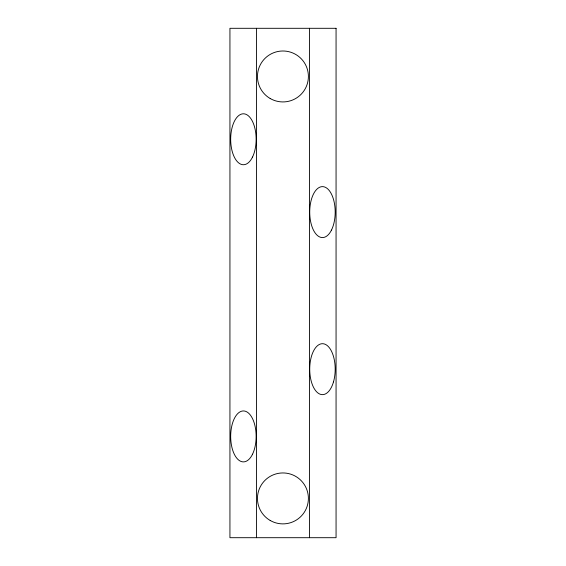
<?xml version="1.0" encoding="UTF-8"?>
<svg xmlns="http://www.w3.org/2000/svg" width="566" height="566" viewBox="0 0 566 566"><rect width="100%" height="100%" fill="white"/><g stroke="black" fill="none" stroke-linecap="round" stroke-linejoin="round"><path stroke-width="0.85" d="M309.531 28.3L309.531 537.7M256.469 28.3L256.469 537.7M336.062 28.3L229.938 28.3L229.938 537.7L336.062 537.7L336.062 28.3M252.507 157.079A25.47 12.735 -90 0 0 246.571 114.594A25.47 12.735 -90 0 0 231.14 146.113A25.47 12.735 -90 0 0 252.507 157.079M252.507 454.229A25.47 12.735 -90 0 0 246.571 411.744A25.47 12.735 -90 0 0 231.14 443.263A25.47 12.735 -90 0 0 252.507 454.229M270.194 98.519A25.47 25.47 0 0 0 308.399 76.46A25.47 25.47 0 0 0 270.194 54.407A25.47 25.47 0 0 0 270.194 98.519M270.194 520.472A25.47 25.47 0 0 0 308.399 498.413A25.47 25.47 0 0 0 270.194 476.36A25.47 25.47 0 0 0 270.194 520.472M331.464 230.107A25.47 12.735 -90 0 0 325.754 187.495A25.47 12.735 -90 0 0 310.154 218.688A25.47 12.735 -90 0 0 331.464 230.107M333.487 381.901A25.47 12.735 -90 0 0 322.457 343.696A25.47 12.735 -90 0 0 311.427 381.901A25.47 12.735 -90 0 0 333.487 381.901"/></g></svg>
